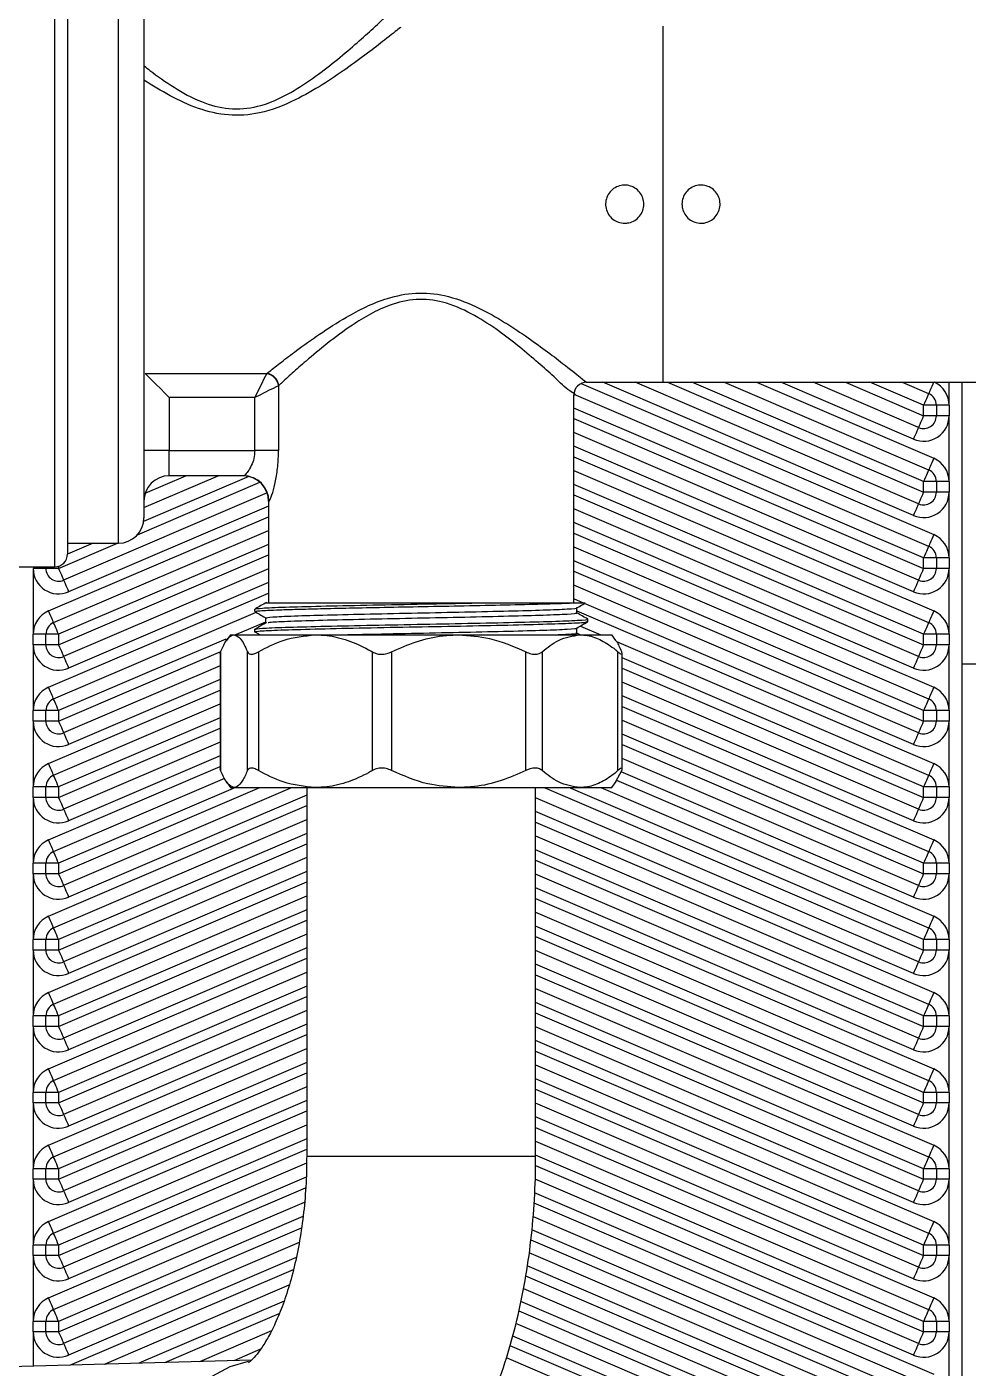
# Model space of a CAD drawing. Extents: x 75 to 2075, y 25 to 1460.
# Drawn here: x 405.1 to 528.4, y 850.6 to 1026.3 of the extents above; entities that cross this region are included whole.
import ezdxf

# ---------------------------------------------------------------- set-up
doc = ezdxf.new("R2010")
doc.units = 0
doc.header["$LTSCALE"] = 5
doc.linetypes.add('SLD-KATı', pattern=[0])
doc.layers.get('0').update_dxf_attribs({"linetype": 'CONTINUOUS'})

msp = doc.modelspace()

# ---------------------------------------------------------------- linework, layer by layer
at = {"color": 8, "linetype": 'SLD-KATı'}
for p, q in [((408.76, 955.563), (408.76, 1050.563)), ((417.094, 958.646), (417.094, 1045.643)), ((477.72, 979.572), (523.907, 959.778)), ((521.281, 962.276), (480.557, 979.729)), ((489.019, 979.729), (522.594, 965.34)), ((522.594, 966.714), (492.224, 979.729)), ((500.686, 979.729), (523.907, 969.778)), ((521.281, 972.277), (503.891, 979.729)), ((512.352, 979.729), (522.594, 975.34)), ((522.594, 976.714), (515.557, 979.729)), ((525.927, 976.714), (525.927, 979.729)), ((522.594, 956.714), (476.76, 976.357)), ((476.76, 974.983), (522.594, 955.34)), ((521.281, 952.277), (476.76, 971.357)), ((476.76, 969.983), (523.907, 949.778)), ((419.586, 959.765), (435.635, 966.644)), ((434.18, 967.393), (420.39, 961.484)), ((420.598, 965.199), (425.918, 967.479)), ((522.594, 946.714), (476.76, 966.357)), ((476.76, 964.983), (522.594, 945.34)), ((436.76, 963.499), (410.573, 952.277)), ((436.811, 964.146), (436.76, 964.146)), ((407.947, 949.778), (436.76, 962.126)), ((521.281, 942.277), (476.76, 961.357)), ((476.76, 959.983), (523.907, 939.778)), ((409.26, 955.34), (416.974, 958.646)), ((436.76, 958.5), (409.26, 946.714)), ((413.769, 958.646), (410.427, 957.214)), ((409.26, 945.34), (436.76, 957.126)), ((522.594, 936.714), (476.76, 956.357)), ((409.26, 955.64), (409.26, 955.34)), ((476.76, 954.983), (522.594, 935.34)), ((436.76, 953.5), (410.573, 942.277)), ((407.947, 939.778), (436.76, 952.126)), ((478.029, 950.813), (476.76, 951.357)), ((521.281, 932.276), (478.16, 950.757)), ((477.162, 949.811), (523.907, 929.778)), ((436.359, 948.328), (432.436, 946.646)), ((431.163, 946.101), (409.26, 936.714)), ((435.641, 946.646), (435.656, 946.653)), ((409.26, 935.34), (430.497, 944.442)), ((522.594, 926.714), (483.102, 943.639)), ((483.102, 942.265), (522.594, 925.34)), ((430.419, 940.782), (410.573, 932.276)), ((407.947, 929.778), (430.419, 939.408)), ((521.281, 922.277), (483.102, 938.639)), ((483.102, 937.265), (523.907, 919.778)), ((430.419, 935.782), (409.26, 926.714)), ((409.26, 925.34), (430.419, 934.408)), ((522.594, 916.714), (483.102, 933.639)), ((483.102, 932.265), (522.594, 915.34)), ((430.419, 930.782), (410.573, 922.277)), ((407.947, 919.778), (430.419, 929.408)), ((521.281, 912.277), (482.944, 928.707)), ((432.436, 926.646), (409.26, 916.714)), ((409.26, 915.34), (435.641, 926.646)), ((472.88, 926.646), (522.594, 905.34)), ((522.594, 906.714), (476.085, 926.646)), ((482.336, 927.594), (523.907, 909.778)), ((441.76, 925.642), (410.573, 912.277)), ((407.947, 909.778), (441.76, 924.269)), ((521.281, 902.277), (471.76, 923.499)), ((471.76, 922.126), (523.907, 899.778)), ((441.76, 920.642), (409.26, 906.714)), ((409.26, 905.34), (441.76, 919.269)), ((522.594, 896.714), (471.76, 918.499)), ((441.76, 915.642), (410.573, 902.277)), ((471.76, 917.126), (522.594, 895.34)), ((407.947, 899.778), (441.76, 914.269)), ((521.281, 892.276), (471.76, 913.5)), ((471.76, 912.126), (523.907, 889.778)), ((441.76, 910.642), (409.26, 896.714)), ((409.26, 895.34), (441.76, 909.269)), ((522.594, 886.714), (471.76, 908.499)), ((471.76, 907.126), (522.594, 885.34)), ((441.76, 905.642), (410.573, 892.276)), ((407.947, 889.778), (441.76, 904.269)), ((521.281, 882.277), (471.76, 903.499)), ((471.76, 902.126), (523.907, 879.778)), ((441.76, 900.642), (409.26, 886.714)), ((409.26, 885.34), (441.76, 899.269)), ((522.594, 876.714), (471.76, 898.5)), ((471.76, 897.126), (522.594, 875.34)), ((441.76, 895.642), (410.573, 882.277)), ((407.947, 879.778), (441.76, 894.269)), ((521.281, 872.277), (471.76, 893.499)), ((471.76, 892.126), (523.907, 869.778)), ((441.76, 890.642), (409.26, 876.714)), ((409.26, 875.34), (441.76, 889.269)), ((522.594, 866.714), (471.76, 888.5)), ((441.76, 885.642), (410.573, 872.277)), ((471.76, 887.126), (522.594, 865.34)), ((407.947, 869.778), (441.76, 884.269)), ((521.281, 862.276), (471.76, 883.5)), ((471.76, 882.126), (523.907, 859.778)), ((441.76, 880.642), (409.26, 866.714)), ((409.26, 865.34), (441.76, 879.269)), ((471.76, 878.313), (441.76, 878.313)), ((471.747, 877.132), (522.594, 855.34)), ((522.594, 856.714), (471.76, 878.499)), ((441.69, 875.612), (410.573, 862.276)), ((407.947, 859.778), (441.607, 874.203)), ((521.281, 852.277), (471.608, 873.565)), ((471.539, 872.221), (523.907, 849.778)), ((441.267, 870.431), (409.26, 856.714)), ((409.26, 855.34), (441.095, 868.984)), ((522.594, 846.714), (471.25, 868.718)), ((471.109, 867.405), (522.594, 845.34)), ((440.4, 865.059), (410.573, 852.277)), ((410.741, 850.975), (440.018, 863.522)), ((521.281, 842.277), (470.658, 863.972)), ((470.444, 862.69), (523.907, 839.778)), ((438.799, 859.373), (419.769, 851.217)), ((522.594, 836.714), (469.831, 859.326)), ((423.188, 851.309), (438.159, 857.726)), ((469.542, 858.077), (522.594, 835.34)), ((405.927, 855.34), (405.927, 850.846)), ((521.281, 832.277), (468.765, 854.783)), ((435.722, 853.054), (432.215, 851.551)), ((468.397, 853.567), (523.907, 829.778))]:
    msp.add_line(p, q, dxfattribs=at)
at = {"color": 7, "linetype": 'SLD-KATı'}
for p, q in [((410.427, 1048.896), (410.427, 957.229)), ((420.427, 1040.956), (420.427, 961.979)), ((488.427, 1026.396), (488.427, 979.729)), ((420.594, 980.898), (436.551, 980.898)), ((436.523, 980.845), (436.551, 980.898)), ((438.106, 979.315), (438.079, 979.288)), ((438.079, 979.288), (438.079, 970.813)), ((478.427, 979.729), (488.427, 979.729)), ((521.937, 963.808), (484.788, 979.729)), ((488.427, 979.729), (604.963, 979.729)), ((496.455, 979.729), (523.25, 968.246)), ((521.937, 973.808), (508.122, 979.729)), ((519.788, 979.729), (523.25, 978.246)), ((527.594, 979.729), (527.594, 790.313)), ((423.76, 977.732), (423.76, 970.813)), ((434.966, 977.732), (423.76, 977.732)), ((434.966, 970.813), (434.966, 977.732)), ((476.76, 950.813), (476.76, 978.063)), ((476.764, 978.168), (523.25, 958.246)), ((524.26, 976.714), (522.594, 976.714)), ((522.594, 975.34), (522.594, 976.714)), ((524.26, 975.34), (522.594, 975.34)), ((524.26, 976.714), (524.26, 975.34)), ((525.927, 976.714), (524.26, 976.714)), ((525.927, 975.34), (524.26, 975.34)), ((525.927, 976.714), (525.927, 975.34)), ((525.927, 966.714), (525.927, 975.34)), ((521.937, 953.808), (476.76, 973.17)), ((423.76, 970.813), (420.427, 970.813)), ((423.76, 967.479), (423.76, 970.813)), ((423.76, 970.813), (434.966, 970.813)), ((438.079, 970.813), (434.966, 970.813)), ((420.427, 963.313), (430.149, 967.479)), ((433.487, 967.479), (423.76, 967.479)), ((476.76, 968.17), (523.25, 948.246)), ((522.594, 965.34), (522.594, 966.714)), ((524.26, 966.714), (522.594, 966.714)), ((525.927, 966.714), (524.26, 966.714)), ((524.26, 966.714), (524.26, 965.34)), ((525.927, 966.714), (525.927, 965.34)), ((436.578, 965.234), (409.917, 953.808)), ((524.26, 965.34), (522.594, 965.34)), ((525.927, 965.34), (524.26, 965.34)), ((525.927, 956.714), (525.927, 965.34)), ((436.76, 964.146), (436.76, 950.813)), ((521.937, 943.808), (476.76, 963.17)), ((408.604, 948.246), (436.76, 960.313)), ((410.427, 958.646), (417.094, 958.646)), ((476.76, 958.17), (523.25, 938.246)), ((524.26, 956.714), (522.594, 956.714)), ((522.594, 955.34), (522.594, 956.714)), ((524.26, 956.714), (524.26, 955.34)), ((525.927, 956.714), (524.26, 956.714)), ((525.927, 956.714), (525.927, 955.34)), ((368.752, 955.563), (408.76, 955.563)), ((405.927, 955.34), (405.927, 946.714)), ((407.594, 955.34), (405.927, 955.34)), ((407.594, 955.34), (407.594, 955.563)), ((409.26, 955.34), (407.594, 955.34)), ((436.76, 955.313), (409.917, 943.808)), ((524.26, 955.34), (522.594, 955.34)), ((525.927, 955.34), (524.26, 955.34)), ((525.927, 946.714), (525.927, 955.34)), ((521.937, 933.808), (476.76, 953.17)), ((476.204, 950.813), (476.185, 950.813)), ((408.604, 938.246), (435.053, 949.581)), ((434.927, 950.021), (434.927, 949.691)), ((435.102, 949.645), (434.984, 949.661)), ((477.162, 949.525), (477.162, 950.18)), ((434.927, 947.375), (434.927, 947.045)), ((436.359, 948.864), (436.359, 948.202)), ((436.359, 948.864), (436.359, 948.202)), ((477.162, 946.879), (477.162, 947.534)), ((477.623, 947.8), (480.316, 946.646)), ((478.594, 948.368), (478.594, 948.699)), ((405.927, 945.34), (405.927, 946.714)), ((407.594, 946.714), (405.927, 946.714)), ((407.594, 945.34), (407.594, 946.714)), ((409.26, 946.714), (407.594, 946.714)), ((409.26, 946.714), (409.26, 945.34)), ((431.76, 946.646), (431.238, 945.9)), ((431.76, 946.646), (432.248, 946.646)), ((432.248, 946.646), (442.904, 946.646)), ((435.058, 947), (435.668, 946.646)), ((442.904, 946.646), (461.676, 946.646)), ((461.676, 946.646), (477.569, 946.646)), ((477.577, 946.646), (477.162, 946.886)), ((477.569, 946.646), (481.76, 946.646)), ((482.283, 945.9), (481.76, 946.646)), ((482.359, 945.77), (523.25, 928.246)), ((522.594, 945.34), (522.594, 946.714)), ((524.26, 946.714), (522.594, 946.714)), ((525.927, 946.714), (524.26, 946.714)), ((524.26, 946.714), (524.26, 945.34)), ((525.927, 946.714), (525.927, 945.34)), ((405.927, 945.34), (405.927, 936.714)), ((407.594, 945.34), (405.927, 945.34)), ((409.26, 945.34), (407.594, 945.34)), ((430.419, 944.195), (430.419, 929.11)), ((430.484, 944.415), (430.484, 928.878)), ((434.013, 928.878), (434.013, 944.415)), ((435.434, 944.415), (435.434, 928.878)), ((450.374, 928.878), (450.374, 944.415)), ((452.877, 944.415), (452.877, 928.878)), ((470.476, 928.878), (470.476, 944.415)), ((472.595, 944.415), (472.595, 928.878)), ((482.543, 928.878), (482.543, 944.415)), ((483.102, 929.11), (483.102, 944.195)), ((524.26, 945.34), (522.594, 945.34)), ((525.927, 945.34), (524.26, 945.34)), ((525.927, 936.714), (525.927, 945.34)), ((430.419, 942.595), (409.917, 933.808)), ((549.26, 942.813), (527.594, 942.813)), ((521.937, 923.808), (483.102, 940.452)), ((405.927, 935.34), (405.927, 936.714)), ((407.594, 936.714), (405.927, 936.714)), ((407.594, 935.34), (407.594, 936.714)), ((409.26, 936.714), (407.594, 936.714)), ((408.604, 928.246), (430.419, 937.595)), ((409.26, 936.714), (409.26, 935.34)), ((522.594, 935.34), (522.594, 936.714)), ((524.26, 936.714), (522.594, 936.714)), ((524.26, 936.714), (524.26, 935.34)), ((525.927, 936.714), (524.26, 936.714)), ((525.927, 936.714), (525.927, 935.34)), ((405.927, 935.34), (405.927, 926.714)), ((407.594, 935.34), (405.927, 935.34)), ((409.26, 935.34), (407.594, 935.34)), ((483.102, 935.452), (523.25, 918.246)), ((524.26, 935.34), (522.594, 935.34)), ((525.927, 935.34), (524.26, 935.34)), ((525.927, 926.714), (525.927, 935.34)), ((430.419, 932.595), (409.917, 923.808)), ((521.937, 913.808), (483.102, 930.452)), ((408.604, 918.246), (431.039, 927.861)), ((430.484, 928.878), (430.424, 929.11)), ((482.258, 927.45), (483.037, 928.878)), ((405.927, 925.34), (405.927, 926.714)), ((407.594, 926.714), (405.927, 926.714)), ((407.594, 925.34), (407.594, 926.714)), ((409.26, 926.714), (407.594, 926.714)), ((409.26, 926.714), (409.26, 925.34)), ((439.872, 926.646), (409.917, 913.808)), ((431.219, 927.419), (431.76, 926.646)), ((431.76, 926.646), (432.248, 926.646)), ((432.248, 926.646), (442.904, 926.646)), ((441.76, 926.646), (441.76, 878.313)), ((442.904, 926.646), (461.676, 926.646)), ((461.676, 926.646), (477.569, 926.646)), ((471.76, 878.313), (471.76, 926.646)), ((477.569, 926.646), (481.76, 926.646)), ((480.316, 926.646), (523.25, 908.246)), ((481.76, 926.646), (482.302, 927.419)), ((522.594, 925.34), (522.594, 926.714)), ((524.26, 926.714), (522.594, 926.714)), ((524.26, 926.714), (524.26, 925.34)), ((525.927, 926.714), (524.26, 926.714)), ((525.927, 926.714), (525.927, 925.34)), ((405.927, 925.34), (405.927, 916.714)), ((407.594, 925.34), (405.927, 925.34)), ((409.26, 925.34), (407.594, 925.34)), ((521.937, 903.808), (471.76, 925.313)), ((524.26, 925.34), (522.594, 925.34)), ((525.927, 925.34), (524.26, 925.34)), ((525.927, 916.714), (525.927, 925.34)), ((408.604, 908.246), (441.76, 922.456)), ((471.76, 920.313), (523.25, 898.246)), ((441.76, 917.456), (409.917, 903.808)), ((405.927, 915.34), (405.927, 916.714)), ((407.594, 916.714), (405.927, 916.714)), ((407.594, 915.34), (407.594, 916.714)), ((409.26, 916.714), (407.594, 916.714)), ((409.26, 916.714), (409.26, 915.34)), ((524.26, 916.714), (522.594, 916.714)), ((522.594, 915.34), (522.594, 916.714)), ((525.927, 916.714), (524.26, 916.714)), ((524.26, 916.714), (524.26, 915.34)), ((525.927, 916.714), (525.927, 915.34)), ((405.927, 915.34), (405.927, 906.714)), ((407.594, 915.34), (405.927, 915.34)), ((409.26, 915.34), (407.594, 915.34)), ((521.937, 893.808), (471.76, 915.313)), ((524.26, 915.34), (522.594, 915.34)), ((525.927, 915.34), (524.26, 915.34)), ((525.927, 906.714), (525.927, 915.34)), ((408.604, 898.246), (441.76, 912.456)), ((471.76, 910.313), (523.25, 888.246)), ((405.927, 905.34), (405.927, 906.714)), ((407.594, 906.714), (405.927, 906.714)), ((407.594, 905.34), (407.594, 906.714)), ((409.26, 906.714), (407.594, 906.714)), ((409.26, 906.714), (409.26, 905.34)), ((441.76, 907.456), (409.917, 893.808)), ((522.594, 905.34), (522.594, 906.714)), ((524.26, 906.714), (522.594, 906.714)), ((525.927, 906.714), (524.26, 906.714)), ((524.26, 906.714), (524.26, 905.34)), ((525.927, 906.714), (525.927, 905.34)), ((405.927, 905.34), (405.927, 896.714)), ((407.594, 905.34), (405.927, 905.34)), ((409.26, 905.34), (407.594, 905.34)), ((521.937, 883.808), (471.76, 905.313)), ((524.26, 905.34), (522.594, 905.34)), ((525.927, 905.34), (524.26, 905.34)), ((525.927, 896.714), (525.927, 905.34)), ((408.604, 888.246), (441.76, 902.456)), ((471.76, 900.313), (523.25, 878.246)), ((405.927, 895.34), (405.927, 896.714)), ((407.594, 896.714), (405.927, 896.714)), ((407.594, 895.34), (407.594, 896.714)), ((409.26, 896.714), (407.594, 896.714)), ((409.26, 896.714), (409.26, 895.34)), ((441.76, 897.456), (409.917, 883.808)), ((522.594, 895.34), (522.594, 896.714)), ((524.26, 896.714), (522.594, 896.714)), ((524.26, 896.714), (524.26, 895.34)), ((525.927, 896.714), (524.26, 896.714)), ((525.927, 896.714), (525.927, 895.34)), ((405.927, 895.34), (405.927, 886.714)), ((407.594, 895.34), (405.927, 895.34)), ((409.26, 895.34), (407.594, 895.34)), ((521.937, 873.808), (471.76, 895.313)), ((524.26, 895.34), (522.594, 895.34)), ((525.927, 895.34), (524.26, 895.34)), ((525.927, 886.714), (525.927, 895.34)), ((408.604, 878.246), (441.76, 892.456)), ((471.76, 890.313), (523.25, 868.246)), ((441.76, 887.456), (409.917, 873.808)), ((405.927, 885.34), (405.927, 886.714)), ((407.594, 886.714), (405.927, 886.714)), ((407.594, 885.34), (407.594, 886.714)), ((409.26, 886.714), (407.594, 886.714)), ((409.26, 886.714), (409.26, 885.34)), ((524.26, 886.714), (522.594, 886.714)), ((522.594, 885.34), (522.594, 886.714)), ((525.927, 886.714), (524.26, 886.714)), ((524.26, 886.714), (524.26, 885.34)), ((525.927, 886.714), (525.927, 885.34)), ((405.927, 885.34), (405.927, 876.714)), ((407.594, 885.34), (405.927, 885.34)), ((409.26, 885.34), (407.594, 885.34)), ((521.937, 863.808), (471.76, 885.313)), ((524.26, 885.34), (522.594, 885.34)), ((525.927, 885.34), (524.26, 885.34)), ((525.927, 876.714), (525.927, 885.34)), ((408.604, 868.246), (441.76, 882.456)), ((471.76, 880.313), (523.25, 858.246)), ((441.748, 877.45), (409.917, 863.808)), ((405.927, 875.34), (405.927, 876.714)), ((407.594, 876.714), (405.927, 876.714)), ((405.927, 875.34), (405.927, 866.714)), ((407.594, 875.34), (405.927, 875.34)), ((407.594, 875.34), (407.594, 876.714)), ((409.26, 876.714), (407.594, 876.714)), ((409.26, 875.34), (407.594, 875.34)), ((409.26, 876.714), (409.26, 875.34)), ((521.937, 853.808), (471.697, 875.34)), ((524.26, 876.714), (522.594, 876.714)), ((522.594, 875.34), (522.594, 876.714)), ((524.26, 875.34), (522.594, 875.34)), ((524.26, 876.714), (524.26, 875.34)), ((525.927, 876.714), (524.26, 876.714)), ((525.927, 875.34), (524.26, 875.34)), ((525.927, 876.714), (525.927, 875.34)), ((525.927, 866.714), (525.927, 875.34)), ((408.604, 858.246), (441.493, 872.341)), ((471.436, 870.452), (523.25, 848.246)), ((405.927, 865.34), (405.927, 866.714)), ((407.594, 866.714), (405.927, 866.714)), ((407.594, 865.34), (407.594, 866.714)), ((409.26, 866.714), (407.594, 866.714)), ((409.26, 866.714), (409.26, 865.34)), ((440.761, 867.027), (409.917, 853.808)), ((522.594, 865.34), (522.594, 866.714)), ((524.26, 866.714), (522.594, 866.714)), ((524.26, 866.714), (524.26, 865.34)), ((525.927, 866.714), (524.26, 866.714)), ((525.927, 866.714), (525.927, 865.34)), ((405.927, 865.34), (405.927, 856.714)), ((407.594, 865.34), (405.927, 865.34)), ((409.26, 865.34), (407.594, 865.34)), ((521.937, 843.808), (470.923, 865.672)), ((524.26, 865.34), (522.594, 865.34)), ((525.927, 865.34), (524.26, 865.34)), ((525.927, 856.714), (525.927, 865.34)), ((415.255, 851.096), (439.481, 861.479)), ((470.161, 860.998), (523.25, 838.246)), ((405.927, 855.34), (405.927, 856.714)), ((407.594, 856.714), (405.927, 856.714)), ((407.594, 855.34), (407.594, 856.714)), ((409.26, 856.714), (407.594, 856.714)), ((409.26, 856.714), (409.26, 855.34)), ((521.937, 833.808), (469.161, 856.427)), ((522.594, 855.34), (522.594, 856.714)), ((524.26, 856.714), (522.594, 856.714)), ((524.26, 856.714), (524.26, 855.34)), ((525.927, 856.714), (524.26, 856.714)), ((525.927, 856.714), (525.927, 855.34)), ((407.594, 855.34), (405.927, 855.34)), ((409.26, 855.34), (407.594, 855.34)), ((437.134, 855.473), (427.701, 851.43)), ((524.26, 855.34), (522.594, 855.34)), ((525.927, 855.34), (524.26, 855.34)), ((525.927, 846.714), (525.927, 855.34)), ((434.512, 851.613), (352.868, 849.421)), ((467.912, 851.962), (523.25, 828.246))]:
    msp.add_line(p, q, dxfattribs=at)
at = {"color": 7, "linetype": 'SLD-KATı', "flags": 128}
for points in [[(423.76, 977.732), (423.167, 978.325), (422.592, 978.9), (422.055, 979.437), (421.573, 979.919), (421.16, 980.332), (420.83, 980.662), (420.594, 980.898)], [(434.966, 977.732), (435.299, 978.397), (435.618, 979.035), (435.911, 979.621), (436.166, 980.131), (436.373, 980.545), (436.523, 980.845)], [(438.079, 979.288), (437.779, 979.138), (437.366, 978.932), (436.856, 978.677), (436.27, 978.384), (435.631, 978.064), (434.966, 977.732)], [(523.25, 978.246), (523.238, 978.216), (523.2, 978.129), (523.14, 977.987), (523.058, 977.797), (522.958, 977.565), (522.845, 977.3), (522.722, 977.013), (522.594, 976.714)], [(521.937, 973.808), (521.95, 973.838), (521.987, 973.925), (522.048, 974.067), (522.129, 974.257), (522.229, 974.489), (522.342, 974.754), (522.466, 975.042), (522.594, 975.34)], [(521.281, 972.277), (521.409, 972.575), (521.532, 972.863), (521.645, 973.128), (521.745, 973.36), (521.827, 973.55), (521.887, 973.692), (521.925, 973.779), (521.937, 973.808)], [(523.25, 968.246), (523.238, 968.216), (523.2, 968.129), (523.14, 967.988), (523.058, 967.797), (522.958, 967.565), (522.845, 967.3), (522.722, 967.013), (522.594, 966.714)], [(523.907, 969.778), (523.779, 969.479), (523.656, 969.191), (523.542, 968.926), (523.443, 968.694), (523.361, 968.504), (523.3, 968.362), (523.263, 968.275), (523.25, 968.246)], [(521.937, 963.808), (521.95, 963.838), (521.987, 963.925), (522.048, 964.067), (522.129, 964.257), (522.229, 964.489), (522.342, 964.754), (522.466, 965.041), (522.594, 965.34)], [(521.281, 962.276), (521.409, 962.575), (521.532, 962.863), (521.645, 963.128), (521.745, 963.36), (521.827, 963.55), (521.887, 963.692), (521.925, 963.779), (521.937, 963.808)], [(523.907, 959.778), (523.779, 959.479), (523.656, 959.191), (523.542, 958.927), (523.443, 958.694), (523.361, 958.504), (523.3, 958.362), (523.263, 958.275), (523.25, 958.246)], [(523.25, 958.246), (523.238, 958.216), (523.2, 958.129), (523.14, 957.988), (523.058, 957.797), (522.958, 957.565), (522.845, 957.3), (522.722, 957.013), (522.594, 956.714)], [(409.26, 955.34), (409.388, 955.041), (409.512, 954.754), (409.625, 954.489), (409.725, 954.257), (409.806, 954.067), (409.867, 953.925), (409.904, 953.838), (409.917, 953.808)], [(521.937, 953.808), (521.95, 953.838), (521.987, 953.925), (522.048, 954.067), (522.129, 954.257), (522.229, 954.489), (522.342, 954.754), (522.466, 955.041), (522.594, 955.34)], [(409.917, 953.808), (409.93, 953.779), (409.967, 953.692), (410.028, 953.55), (410.109, 953.36), (410.209, 953.128), (410.322, 952.863), (410.445, 952.575), (410.573, 952.277)], [(521.281, 952.277), (521.409, 952.575), (521.532, 952.863), (521.645, 953.128), (521.745, 953.36), (521.827, 953.55), (521.887, 953.692), (521.925, 953.779), (521.937, 953.808)], [(408.604, 948.246), (408.591, 948.275), (408.554, 948.362), (408.493, 948.504), (408.412, 948.694), (408.312, 948.927), (408.199, 949.191), (408.075, 949.479), (407.947, 949.778)], [(523.907, 949.778), (523.779, 949.479), (523.656, 949.191), (523.542, 948.927), (523.443, 948.694), (523.361, 948.504), (523.3, 948.362), (523.263, 948.275), (523.25, 948.246)], [(409.26, 946.714), (409.132, 947.013), (409.009, 947.3), (408.896, 947.565), (408.796, 947.797), (408.715, 947.988), (408.654, 948.129), (408.616, 948.216), (408.604, 948.246)], [(523.25, 948.246), (523.238, 948.216), (523.2, 948.129), (523.14, 947.988), (523.058, 947.797), (522.958, 947.565), (522.845, 947.3), (522.722, 947.013), (522.594, 946.714)], [(409.26, 945.34), (409.388, 945.042), (409.512, 944.754), (409.625, 944.489), (409.725, 944.257), (409.806, 944.067), (409.867, 943.925), (409.904, 943.838), (409.917, 943.808)], [(409.917, 943.808), (409.93, 943.779), (409.967, 943.692), (410.028, 943.55), (410.109, 943.36), (410.209, 943.128), (410.322, 942.863), (410.445, 942.575), (410.573, 942.277)], [(521.281, 942.277), (521.409, 942.575), (521.532, 942.863), (521.645, 943.128), (521.745, 943.36), (521.827, 943.55), (521.887, 943.692), (521.925, 943.779), (521.937, 943.808)], [(521.937, 943.808), (521.95, 943.838), (521.987, 943.925), (522.048, 944.067), (522.129, 944.257), (522.229, 944.489), (522.342, 944.754), (522.466, 945.042), (522.594, 945.34)], [(408.604, 938.246), (408.591, 938.275), (408.554, 938.362), (408.493, 938.504), (408.412, 938.694), (408.312, 938.927), (408.199, 939.191), (408.075, 939.479), (407.947, 939.778)], [(523.907, 939.778), (523.779, 939.479), (523.656, 939.191), (523.542, 938.927), (523.443, 938.694), (523.361, 938.504), (523.3, 938.362), (523.263, 938.275), (523.25, 938.246)], [(409.26, 936.714), (409.132, 937.013), (409.009, 937.3), (408.896, 937.565), (408.796, 937.797), (408.715, 937.987), (408.654, 938.129), (408.616, 938.216), (408.604, 938.246)], [(523.25, 938.246), (523.238, 938.216), (523.2, 938.129), (523.14, 937.987), (523.058, 937.797), (522.958, 937.565), (522.845, 937.3), (522.722, 937.013), (522.594, 936.714)], [(409.26, 935.34), (409.388, 935.041), (409.512, 934.754), (409.625, 934.489), (409.725, 934.257), (409.806, 934.067), (409.867, 933.925), (409.904, 933.838), (409.917, 933.808)], [(521.937, 933.808), (521.95, 933.838), (521.987, 933.925), (522.048, 934.067), (522.129, 934.257), (522.229, 934.489), (522.342, 934.754), (522.466, 935.041), (522.594, 935.34)], [(409.917, 933.808), (409.93, 933.779), (409.967, 933.692), (410.028, 933.55), (410.109, 933.36), (410.209, 933.128), (410.322, 932.863), (410.445, 932.575), (410.573, 932.276)], [(521.281, 932.276), (521.409, 932.575), (521.532, 932.863), (521.645, 933.128), (521.745, 933.36), (521.827, 933.55), (521.887, 933.692), (521.925, 933.779), (521.937, 933.808)], [(408.604, 928.246), (408.591, 928.275), (408.554, 928.362), (408.493, 928.504), (408.412, 928.694), (408.312, 928.926), (408.199, 929.191), (408.075, 929.479), (407.947, 929.778)], [(523.907, 929.778), (523.779, 929.479), (523.656, 929.191), (523.542, 928.926), (523.443, 928.694), (523.361, 928.504), (523.3, 928.362), (523.263, 928.275), (523.25, 928.246)], [(409.26, 926.714), (409.132, 927.013), (409.009, 927.3), (408.896, 927.565), (408.796, 927.797), (408.715, 927.988), (408.654, 928.129), (408.616, 928.216), (408.604, 928.246)], [(523.25, 928.246), (523.238, 928.216), (523.2, 928.129), (523.14, 927.988), (523.058, 927.797), (522.958, 927.565), (522.845, 927.3), (522.722, 927.013), (522.594, 926.714)], [(409.26, 925.34), (409.388, 925.041), (409.512, 924.754), (409.625, 924.489), (409.725, 924.257), (409.806, 924.067), (409.867, 923.925), (409.904, 923.838), (409.917, 923.808)], [(521.937, 923.808), (521.95, 923.838), (521.987, 923.925), (522.048, 924.067), (522.129, 924.257), (522.229, 924.489), (522.342, 924.754), (522.466, 925.041), (522.594, 925.34)], [(409.917, 923.808), (409.93, 923.779), (409.967, 923.692), (410.028, 923.55), (410.109, 923.36), (410.209, 923.128), (410.322, 922.863), (410.445, 922.575), (410.573, 922.277)], [(521.281, 922.277), (521.409, 922.575), (521.532, 922.863), (521.645, 923.128), (521.745, 923.36), (521.827, 923.55), (521.887, 923.692), (521.925, 923.779), (521.937, 923.808)], [(408.604, 918.246), (408.591, 918.275), (408.554, 918.362), (408.493, 918.504), (408.412, 918.694), (408.312, 918.927), (408.199, 919.191), (408.075, 919.479), (407.947, 919.778)], [(523.907, 919.778), (523.779, 919.479), (523.656, 919.191), (523.542, 918.927), (523.443, 918.694), (523.361, 918.504), (523.3, 918.362), (523.263, 918.275), (523.25, 918.246)], [(409.26, 916.714), (409.132, 917.013), (409.009, 917.3), (408.896, 917.565), (408.796, 917.797), (408.715, 917.988), (408.654, 918.129), (408.616, 918.216), (408.604, 918.246)], [(523.25, 918.246), (523.238, 918.216), (523.2, 918.129), (523.14, 917.988), (523.058, 917.797), (522.958, 917.565), (522.845, 917.3), (522.722, 917.013), (522.594, 916.714)], [(409.26, 915.34), (409.388, 915.041), (409.512, 914.754), (409.625, 914.489), (409.725, 914.257), (409.806, 914.067), (409.867, 913.925), (409.904, 913.838), (409.917, 913.808)], [(409.917, 913.808), (409.93, 913.779), (409.967, 913.692), (410.028, 913.55), (410.109, 913.36), (410.209, 913.128), (410.322, 912.863), (410.445, 912.575), (410.573, 912.277)], [(521.281, 912.277), (521.409, 912.575), (521.532, 912.863), (521.645, 913.128), (521.745, 913.36), (521.827, 913.55), (521.887, 913.692), (521.925, 913.779), (521.937, 913.808)], [(521.937, 913.808), (521.95, 913.838), (521.987, 913.925), (522.048, 914.067), (522.129, 914.257), (522.229, 914.489), (522.342, 914.754), (522.466, 915.041), (522.594, 915.34)], [(408.604, 908.246), (408.591, 908.275), (408.554, 908.362), (408.493, 908.504), (408.412, 908.694), (408.312, 908.927), (408.199, 909.191), (408.075, 909.479), (407.947, 909.778)], [(523.907, 909.778), (523.779, 909.479), (523.656, 909.191), (523.542, 908.927), (523.443, 908.694), (523.361, 908.504), (523.3, 908.362), (523.263, 908.275), (523.25, 908.246)], [(409.26, 906.714), (409.132, 907.013), (409.009, 907.3), (408.896, 907.565), (408.796, 907.797), (408.715, 907.987), (408.654, 908.129), (408.616, 908.216), (408.604, 908.246)], [(523.25, 908.246), (523.238, 908.216), (523.2, 908.129), (523.14, 907.987), (523.058, 907.797), (522.958, 907.565), (522.845, 907.3), (522.722, 907.013), (522.594, 906.714)], [(409.26, 905.34), (409.388, 905.042), (409.512, 904.754), (409.625, 904.489), (409.725, 904.257), (409.806, 904.067), (409.867, 903.925), (409.904, 903.838), (409.917, 903.808)], [(521.937, 903.808), (521.95, 903.838), (521.987, 903.925), (522.048, 904.067), (522.129, 904.257), (522.229, 904.489), (522.342, 904.754), (522.466, 905.042), (522.594, 905.34)], [(409.917, 903.808), (409.93, 903.779), (409.967, 903.692), (410.028, 903.55), (410.109, 903.36), (410.209, 903.128), (410.322, 902.863), (410.445, 902.575), (410.573, 902.277)], [(521.281, 902.277), (521.409, 902.575), (521.532, 902.863), (521.645, 903.128), (521.745, 903.36), (521.827, 903.55), (521.887, 903.692), (521.925, 903.779), (521.937, 903.808)], [(408.604, 898.246), (408.591, 898.275), (408.554, 898.362), (408.493, 898.504), (408.412, 898.694), (408.312, 898.926), (408.199, 899.191), (408.075, 899.479), (407.947, 899.778)], [(523.907, 899.778), (523.779, 899.479), (523.656, 899.191), (523.542, 898.926), (523.443, 898.694), (523.361, 898.504), (523.3, 898.362), (523.263, 898.275), (523.25, 898.246)], [(409.26, 896.714), (409.132, 897.013), (409.009, 897.3), (408.896, 897.565), (408.796, 897.797), (408.715, 897.988), (408.654, 898.129), (408.616, 898.216), (408.604, 898.246)], [(523.25, 898.246), (523.238, 898.216), (523.2, 898.129), (523.14, 897.988), (523.058, 897.797), (522.958, 897.565), (522.845, 897.3), (522.722, 897.013), (522.594, 896.714)], [(409.26, 895.34), (409.388, 895.041), (409.512, 894.754), (409.625, 894.489), (409.725, 894.257), (409.806, 894.067), (409.867, 893.925), (409.904, 893.838), (409.917, 893.808)], [(521.937, 893.808), (521.95, 893.838), (521.987, 893.925), (522.048, 894.067), (522.129, 894.257), (522.229, 894.489), (522.342, 894.754), (522.466, 895.041), (522.594, 895.34)], [(409.917, 893.808), (409.93, 893.779), (409.967, 893.692), (410.028, 893.55), (410.109, 893.36), (410.209, 893.128), (410.322, 892.863), (410.445, 892.575), (410.573, 892.276)], [(521.281, 892.276), (521.409, 892.575), (521.532, 892.863), (521.645, 893.128), (521.745, 893.36), (521.827, 893.55), (521.887, 893.692), (521.925, 893.779), (521.937, 893.808)], [(408.604, 888.246), (408.591, 888.275), (408.554, 888.362), (408.493, 888.504), (408.412, 888.694), (408.312, 888.927), (408.199, 889.191), (408.075, 889.479), (407.947, 889.778)], [(523.907, 889.778), (523.779, 889.479), (523.656, 889.191), (523.542, 888.927), (523.443, 888.694), (523.361, 888.504), (523.3, 888.362), (523.263, 888.275), (523.25, 888.246)], [(409.26, 886.714), (409.132, 887.013), (409.009, 887.3), (408.896, 887.565), (408.796, 887.797), (408.715, 887.988), (408.654, 888.129), (408.616, 888.216), (408.604, 888.246)], [(523.25, 888.246), (523.238, 888.216), (523.2, 888.129), (523.14, 887.988), (523.058, 887.797), (522.958, 887.565), (522.845, 887.3), (522.722, 887.013), (522.594, 886.714)], [(409.26, 885.34), (409.388, 885.041), (409.512, 884.754), (409.625, 884.489), (409.725, 884.257), (409.806, 884.067), (409.867, 883.925), (409.904, 883.838), (409.917, 883.808)], [(521.937, 883.808), (521.95, 883.838), (521.987, 883.925), (522.048, 884.067), (522.129, 884.257), (522.229, 884.489), (522.342, 884.754), (522.466, 885.041), (522.594, 885.34)], [(409.917, 883.808), (409.93, 883.779), (409.967, 883.692), (410.028, 883.55), (410.109, 883.36), (410.209, 883.128), (410.322, 882.863), (410.445, 882.575), (410.573, 882.277)], [(521.281, 882.277), (521.409, 882.575), (521.532, 882.863), (521.645, 883.128), (521.745, 883.36), (521.827, 883.55), (521.887, 883.692), (521.925, 883.779), (521.937, 883.808)], [(408.604, 878.246), (408.591, 878.275), (408.554, 878.362), (408.493, 878.504), (408.412, 878.694), (408.312, 878.927), (408.199, 879.191), (408.075, 879.479), (407.947, 879.778)], [(523.907, 879.778), (523.779, 879.479), (523.656, 879.191), (523.542, 878.927), (523.443, 878.694), (523.361, 878.504), (523.3, 878.362), (523.263, 878.275), (523.25, 878.246)], [(409.26, 876.714), (409.132, 877.013), (409.009, 877.3), (408.896, 877.565), (408.796, 877.797), (408.715, 877.987), (408.654, 878.129), (408.616, 878.216), (408.604, 878.246)], [(523.25, 878.246), (523.238, 878.216), (523.2, 878.129), (523.14, 877.987), (523.058, 877.797), (522.958, 877.565), (522.845, 877.3), (522.722, 877.013), (522.594, 876.714)], [(409.26, 875.34), (409.388, 875.042), (409.512, 874.754), (409.625, 874.489), (409.725, 874.257), (409.806, 874.067), (409.867, 873.925), (409.904, 873.838), (409.917, 873.808)], [(521.937, 873.808), (521.95, 873.838), (521.987, 873.925), (522.048, 874.067), (522.129, 874.257), (522.229, 874.489), (522.342, 874.754), (522.466, 875.042), (522.594, 875.34)], [(409.917, 873.808), (409.93, 873.779), (409.967, 873.692), (410.028, 873.55), (410.109, 873.36), (410.209, 873.128), (410.322, 872.863), (410.445, 872.575), (410.573, 872.277)], [(521.281, 872.277), (521.409, 872.575), (521.532, 872.863), (521.645, 873.128), (521.745, 873.36), (521.827, 873.55), (521.887, 873.692), (521.925, 873.779), (521.937, 873.808)], [(408.604, 868.246), (408.591, 868.275), (408.554, 868.362), (408.493, 868.504), (408.412, 868.694), (408.312, 868.926), (408.199, 869.191), (408.075, 869.479), (407.947, 869.778)], [(409.26, 866.714), (409.132, 867.013), (409.009, 867.3), (408.896, 867.565), (408.796, 867.797), (408.715, 867.988), (408.654, 868.129), (408.616, 868.216), (408.604, 868.246)], [(523.25, 868.246), (523.238, 868.216), (523.2, 868.129), (523.14, 867.988), (523.058, 867.797), (522.958, 867.565), (522.845, 867.3), (522.722, 867.013), (522.594, 866.714)], [(523.907, 869.778), (523.779, 869.479), (523.656, 869.191), (523.542, 868.926), (523.443, 868.694), (523.361, 868.504), (523.3, 868.362), (523.263, 868.275), (523.25, 868.246)], [(409.26, 865.34), (409.388, 865.041), (409.512, 864.754), (409.625, 864.489), (409.725, 864.257), (409.806, 864.067), (409.867, 863.925), (409.904, 863.838), (409.917, 863.808)], [(521.937, 863.808), (521.95, 863.838), (521.987, 863.925), (522.048, 864.067), (522.129, 864.257), (522.229, 864.489), (522.342, 864.754), (522.466, 865.041), (522.594, 865.34)], [(409.917, 863.808), (409.93, 863.779), (409.967, 863.692), (410.028, 863.55), (410.109, 863.36), (410.209, 863.128), (410.322, 862.863), (410.445, 862.575), (410.573, 862.276)], [(521.281, 862.276), (521.409, 862.575), (521.532, 862.863), (521.645, 863.128), (521.745, 863.36), (521.827, 863.55), (521.887, 863.692), (521.925, 863.779), (521.937, 863.808)], [(408.604, 858.246), (408.591, 858.275), (408.554, 858.362), (408.493, 858.504), (408.412, 858.694), (408.312, 858.927), (408.199, 859.191), (408.075, 859.479), (407.947, 859.778)], [(523.907, 859.778), (523.779, 859.479), (523.656, 859.191), (523.542, 858.927), (523.443, 858.694), (523.361, 858.504), (523.3, 858.362), (523.263, 858.275), (523.25, 858.246)], [(409.26, 856.714), (409.132, 857.013), (409.009, 857.3), (408.896, 857.565), (408.796, 857.797), (408.715, 857.988), (408.654, 858.129), (408.616, 858.216), (408.604, 858.246)], [(523.25, 858.246), (523.238, 858.216), (523.2, 858.129), (523.14, 857.988), (523.058, 857.797), (522.958, 857.565), (522.845, 857.3), (522.722, 857.013), (522.594, 856.714)], [(409.26, 855.34), (409.388, 855.041), (409.512, 854.754), (409.625, 854.489), (409.725, 854.257), (409.806, 854.067), (409.867, 853.925), (409.904, 853.838), (409.917, 853.808)], [(521.937, 853.808), (521.95, 853.838), (521.987, 853.925), (522.048, 854.067), (522.129, 854.257), (522.229, 854.489), (522.342, 854.754), (522.466, 855.041), (522.594, 855.34)], [(409.917, 853.808), (409.93, 853.779), (409.967, 853.692), (410.028, 853.55), (410.109, 853.36), (410.209, 853.128), (410.322, 852.863), (410.445, 852.575), (410.573, 852.277)], [(521.281, 852.277), (521.409, 852.575), (521.532, 852.863), (521.645, 853.128), (521.745, 853.36), (521.827, 853.55), (521.887, 853.692), (521.925, 853.779), (521.937, 853.808)]]:
    msp.add_lwpolyline(points, dxfattribs=at)
at = {"color": 8, "linetype": 'SLD-KATı', "flags": 128}
for points in [[(523.886, 979.729), (523.779, 979.479), (523.656, 979.191), (523.542, 978.927), (523.443, 978.694), (523.361, 978.504), (523.3, 978.362), (523.263, 978.275), (523.25, 978.246)], [(436.488, 821.655), (433.96, 821.874), (431.429, 822.694), (429.089, 824.086), (427.035, 825.992), (425.351, 828.335), (424.107, 831.017), (423.353, 833.931), (423.12, 836.956), (423.418, 839.968), (424.235, 842.845), (425.537, 845.467), (427.27, 847.729), (429.365, 849.538), (431.734, 850.818), (434.126, 851.494)]]:
    msp.add_lwpolyline(points, dxfattribs=at)
at = {"color": 7, "linetype": 'SLD-KATı'}
for centre, radius, start, end in [((436.264, 979.03), 1.834, 8.11133, 81.88776), ((436.307, 979.104), 1.811, 6.69577, 82.2585), ((478.427, 978.063), 1.667, 90.01709, 180.09275), ((522.594, 976.714), 1.667, 0, 66.80141), ((522.594, 975.34), 3.333, 246.80141, 0), ((522.594, 975.34), 1.667, 246.80141, 0), ((522.594, 966.714), 1.667, 0, 66.80141), ((522.594, 966.714), 3.333, 0, 66.80141), ((423.76, 964.146), 3.333, 90, 180), ((433.427, 964.146), 3.333, 0, 90), ((433.482, 964.15), 3.329, 359.92729, 89.92525), ((522.594, 965.34), 3.333, 246.80141, 0), ((522.594, 965.34), 1.667, 246.80141, 0), ((417.094, 961.979), 3.333, 270, 0), ((522.594, 956.714), 3.333, 0, 66.80141), ((522.594, 956.714), 1.667, 0, 66.80141), ((408.76, 957.229), 1.667, 270, 0), ((409.26, 955.34), 3.333, 180, 293.19859), ((409.26, 955.34), 1.667, 180, 293.19859), ((522.594, 955.34), 3.333, 246.80141, 0), ((522.594, 955.34), 1.667, 246.80141, 0), ((409.26, 946.714), 3.333, 113.19859, 180), ((522.594, 946.714), 3.333, 0, 66.80141), ((409.26, 946.714), 1.667, 113.19859, 180), ((522.594, 946.714), 1.667, 0, 66.80141), ((409.26, 945.34), 3.333, 180, 293.19859), ((409.26, 945.34), 1.667, 180, 293.19859), ((522.594, 945.34), 3.333, 246.80141, 0), ((522.594, 945.34), 1.667, 246.80141, 0), ((409.26, 936.714), 3.333, 113.19859, 180), ((522.594, 936.714), 3.333, 0, 66.80141), ((409.26, 936.714), 1.667, 113.19859, 180), ((522.594, 936.714), 1.667, 0, 66.80141), ((409.26, 935.34), 3.333, 180, 293.19859), ((409.26, 935.34), 1.667, 180, 293.19859), ((522.594, 935.34), 3.333, 246.80141, 0), ((522.594, 935.34), 1.667, 246.80141, 0), ((409.26, 926.714), 3.333, 113.19859, 180), ((522.594, 926.714), 3.333, 0, 66.80141), ((409.26, 926.714), 1.667, 113.19859, 180), ((522.594, 926.714), 1.667, 0, 66.80141), ((409.26, 925.34), 3.333, 180, 293.19859), ((409.26, 925.34), 1.667, 180, 293.19859), ((522.594, 925.34), 3.333, 246.80141, 0), ((522.594, 925.34), 1.667, 246.80141, 0), ((409.26, 916.714), 3.333, 113.19859, 180), ((522.594, 916.714), 3.333, 0, 66.80141), ((409.26, 916.714), 1.667, 113.19859, 180), ((522.594, 916.714), 1.667, 0, 66.80141), ((409.26, 915.34), 3.333, 180, 293.19859), ((409.26, 915.34), 1.667, 180, 293.19859), ((522.594, 915.34), 3.333, 246.80141, 0), ((522.594, 915.34), 1.667, 246.80141, 0), ((409.26, 906.714), 3.333, 113.19859, 180), ((522.594, 906.714), 3.333, 0, 66.80141), ((409.26, 906.714), 1.667, 113.19859, 180), ((522.594, 906.714), 1.667, 0, 66.80141), ((409.26, 905.34), 3.333, 180, 293.19859), ((409.26, 905.34), 1.667, 180, 293.19859), ((522.594, 905.34), 3.333, 246.80141, 0), ((522.594, 905.34), 1.667, 246.80141, 0), ((409.26, 896.714), 3.333, 113.19859, 180), ((522.594, 896.714), 3.333, 0, 66.80141), ((409.26, 896.714), 1.667, 113.19859, 180), ((522.594, 896.714), 1.667, 0, 66.80141), ((409.26, 895.34), 3.333, 180, 293.19859), ((409.26, 895.34), 1.667, 180, 293.19859), ((522.594, 895.34), 3.333, 246.80141, 0), ((522.594, 895.34), 1.667, 246.80141, 0), ((409.26, 886.714), 3.333, 113.19859, 180), ((522.594, 886.714), 3.333, 0, 66.80141), ((409.26, 886.714), 1.667, 113.19859, 180), ((522.594, 886.714), 1.667, 0, 66.80141), ((409.26, 885.34), 3.333, 180, 293.19859), ((409.26, 885.34), 1.667, 180, 293.19859), ((522.594, 885.34), 3.333, 246.80141, 0), ((522.594, 885.34), 1.667, 246.80141, 0), ((409.26, 876.714), 3.333, 113.19859, 180), ((522.594, 876.714), 3.333, 0, 66.80141), ((409.26, 876.714), 1.667, 113.19859, 180), ((522.594, 876.714), 1.667, 0, 66.80141), ((409.26, 875.34), 3.333, 180, 293.19859), ((409.26, 875.34), 1.667, 180, 293.19859), ((522.594, 875.34), 3.333, 246.80141, 0), ((522.594, 875.34), 1.667, 246.80141, 0), ((409.26, 866.714), 3.333, 113.19859, 180), ((409.26, 866.714), 1.667, 113.19859, 180), ((522.594, 866.714), 1.667, 0, 66.80141), ((522.594, 866.714), 3.333, 0, 66.80141), ((409.26, 865.34), 3.333, 180, 293.19859), ((409.26, 865.34), 1.667, 180, 293.19859), ((522.594, 865.34), 3.333, 246.80141, 0), ((522.594, 865.34), 1.667, 246.80141, 0), ((409.26, 856.714), 3.333, 113.19859, 180), ((522.594, 856.714), 3.333, 0, 66.80141), ((409.26, 856.714), 1.667, 113.19859, 180), ((522.594, 856.714), 1.667, 0, 66.80141), ((409.26, 855.34), 3.333, 180, 293.19859), ((409.26, 855.34), 1.667, 180, 293.19859), ((522.594, 855.34), 3.333, 246.80141, 0), ((522.594, 855.34), 1.667, 246.80141, 0)]:
    msp.add_arc(centre, radius, start, end, dxfattribs=at)
at = {"color": 8, "linetype": 'SLD-KATı'}
msp.add_arc((522.594, 976.714), 3.333, 0, 64.78265, dxfattribs=at)
for points, knots in [([(420.427, 1021.209), (420.691, 1021.003), (421.92, 1020.047), (424.302, 1018.322), (427.747, 1016.436), (431.551, 1015.351), (435.765, 1015.736), (439.582, 1017.532), (442.988, 1019.795), (445.883, 1022.082), (448.453, 1024.273), (450.753, 1026.346), (452.404, 1027.883), (452.417, 1027.897), (452.422, 1027.902)], [0, 0, 0, 0, 0.0239152, 0.1113514, 0.1984217, 0.2756448, 0.3530639, 0.4525084, 0.5385719, 0.6247243, 0.7142099, 0.8035077, 0.9199324, 1, 1, 1, 1]), ([(454.073, 1026.245), (454.067, 1026.24), (454.052, 1026.227), (452.272, 1024.797), (449.785, 1022.87), (447.007, 1020.821), (443.837, 1018.681), (440.132, 1016.543), (435.973, 1014.882), (431.484, 1014.535), (427.46, 1015.507), (423.748, 1017.24), (421.547, 1018.622), (420.427, 1019.325)], [0, 0, 0, 0, 0.0798358, 0.1968577, 0.2853515, 0.3773445, 0.4644319, 0.5536466, 0.6582876, 0.7414961, 0.823829, 0.9103515, 1, 1, 1, 1]), ([(436.551, 980.898), (436.659, 980.984), (437.195, 981.409), (438.408, 982.36), (440.576, 984.009), (443.404, 986.047), (446.505, 988.051), (449.523, 989.661), (452.514, 990.876), (456.03, 991.59), (460.066, 991.208), (463.861, 989.776), (467.364, 987.841), (470.408, 985.838), (473.108, 983.888), (475.672, 981.932), (477.913, 980.147), (478.256, 979.868), (478.427, 979.729)], [0, 0, 0, 0, 0.0136426, 0.0678324, 0.1235687, 0.1961144, 0.2707812, 0.319262, 0.3686934, 0.4286594, 0.4887968, 0.5587832, 0.6242766, 0.6914416, 0.7544893, 0.8191741, 0.9098017, 1, 1, 1, 1]), ([(476.76, 978.063), (476.76, 978.063), (477.214, 978.063), (475.998, 978.58), (474.281, 980.399), (471.856, 982.509), (469.398, 984.573), (466.59, 986.737), (463.37, 988.794), (459.853, 990.353), (456.076, 990.773), (452.815, 989.994), (450.063, 988.7), (447.293, 986.974), (444.424, 984.838), (441.834, 982.656), (439.826, 980.887), (438.705, 979.866), (438.205, 979.406), (438.106, 979.315)], [0, 0, 0, 0, 0.0000008, 0.0920724, 0.1844415, 0.2491748, 0.3139922, 0.3803163, 0.4465461, 0.5146363, 0.5720235, 0.6295411, 0.6776727, 0.7259329, 0.8001133, 0.8742665, 0.9302162, 0.9860921, 1, 1, 1, 1])]:
    msp.add_open_spline(points, degree=3, knots=knots, dxfattribs=at)
at = {"color": 7, "linetype": 'SLD-KATı'}
for points, knots in [([(483.427, 1000.563), (483.147, 1000.59), (482.586, 1000.645), (481.84, 1001.073), (481.27, 1001.705), (480.943, 1002.497), (480.896, 1003.35), (481.132, 1004.168), (481.625, 1004.864), (482.322, 1005.358), (483.144, 1005.595), (483.996, 1005.546), (484.783, 1005.219), (485.419, 1004.651), (485.833, 1003.903), (485.975, 1003.06), (485.831, 1002.219), (485.418, 1001.473), (484.782, 1000.908), (484.079, 1000.606), (483.613, 1000.575), (483.427, 1000.563)], [0, 0, 0, 0, 0.053479, 0.1069502, 0.160614, 0.2144061, 0.2679898, 0.3213536, 0.3748272, 0.42857, 0.4823232, 0.5358093, 0.5891685, 0.642737, 0.6965256, 0.7502038, 0.8036131, 0.8570143, 0.9106785, 0.9644704, 1, 1, 1, 1]), ([(490.927, 1003.063), (490.955, 1003.343), (491.009, 1003.903), (491.438, 1004.65), (492.07, 1005.219), (492.861, 1005.547), (493.714, 1005.594), (494.533, 1005.358), (495.228, 1004.865), (495.723, 1004.168), (495.959, 1003.346), (495.91, 1002.494), (495.584, 1001.707), (495.016, 1001.071), (494.267, 1000.657), (493.424, 1000.515), (492.584, 1000.659), (491.837, 1001.072), (491.272, 1001.708), (490.97, 1002.411), (490.939, 1002.877), (490.927, 1003.063)], [0, 0, 0, 0, 0.0534823, 0.1069539, 0.1606162, 0.2144091, 0.2679926, 0.3213544, 0.3748275, 0.428572, 0.4823237, 0.5358089, 0.5891735, 0.6427403, 0.6965291, 0.7502072, 0.8036144, 0.8570133, 0.910679, 0.9644695, 1, 1, 1, 1]), ([(434.966, 970.813), (434.938, 970.45), (434.882, 969.715), (434.502, 968.756), (434.055, 968.006), (433.667, 967.553), (433.54, 967.501), (433.487, 967.479)], [0, 0, 0, 0, 0.19877636, 0.40324802, 0.61990914, 0.84261252, 1, 1, 1, 1]), ([(436.811, 964.146), (436.857, 964.189), (436.966, 964.292), (437.306, 965.22), (437.695, 966.756), (438.013, 968.683), (438.057, 970.096), (438.079, 970.813)], [0, 0, 0, 0, 0.1479359, 0.3573688, 0.568487, 0.7810275, 1, 1, 1, 1]), ([(434.927, 950.021), (435.128, 950.064), (435.533, 950.149), (438.708, 950.285), (443.454, 950.408), (449.488, 950.544), (456.208, 950.673), (460.916, 950.76), (463.224, 950.808), (463.404, 950.812)], [0, 0, 0, 0, 0.1639195, 0.3299699, 0.4923896, 0.6582678, 0.8226427, 0.9861203, 1, 1, 1, 1]), ([(435.033, 949.691), (435.026, 949.71), (435.012, 949.747), (435.643, 949.803), (436.639, 949.863), (438.242, 949.929), (440.527, 950.002), (443.576, 950.081), (447.405, 950.167), (451.966, 950.259), (457.111, 950.358), (462.582, 950.463), (467.999, 950.575), (471.729, 950.666), (473.847, 950.728), (474.77, 950.758), (475.517, 950.785), (475.94, 950.802), (476.185, 950.812)], [0, 0, 0, 0, 0.0503013, 0.0977795, 0.151086, 0.2102176, 0.2751701, 0.3459406, 0.4225236, 0.5049155, 0.593111, 0.6871043, 0.7868903, 0.8924629, 0.9290542, 0.9539776, 0.9733911, 1, 1, 1, 1]), ([(436.484, 950.893), (436.246, 950.755), (435.771, 950.479), (435.296, 950.204), (435.058, 950.066)], [0, 0, 0, 0, 0.4999983, 1, 1, 1, 1]), ([(463.404, 950.813), (462.257, 950.813), (459.947, 950.813), (456.366, 950.813), (452.789, 950.813), (449.324, 950.813), (446.085, 950.813), (443.19, 950.813), (440.712, 950.813), (438.724, 950.813), (437.314, 950.813), (436.537, 950.813), (436.449, 950.813), (436.42, 950.813)], [0, 0, 0, 0, 0.0940848, 0.189485, 0.2848684, 0.3818934, 0.4789185, 0.5747515, 0.6705716, 0.7658773, 0.8611834, 0.9544283, 1, 1, 1, 1]), ([(476.185, 950.813), (474.973, 950.813), (472.994, 950.813), (468.956, 950.813), (465.901, 950.813), (463.979, 950.813), (463.404, 950.813)], [0, 0, 0, 0, 0.3946353, 0.6441926, 0.8937502, 1, 1, 1, 1]), ([(478.244, 950.813), (478.196, 950.813), (478.099, 950.813), (477.338, 950.813), (476.538, 950.813), (476.204, 950.813)], [0, 0, 0, 0, 0.356384, 0.7312225, 1, 1, 1, 1]), ([(477.15, 950.173), (477.389, 950.311), (477.755, 950.522), (478.12, 950.733), (478.247, 950.807)], [0, 0, 0, 0, 0.65294276, 1, 1, 1, 1]), ([(435.058, 949.646), (435.296, 949.508), (435.771, 949.232), (436.246, 948.956), (436.484, 948.818)], [0, 0, 0, 0, 0.5000173, 1, 1, 1, 1]), ([(436.359, 948.864), (436.547, 948.906), (436.926, 948.991), (439.892, 949.128), (444.327, 949.25), (449.964, 949.386), (456.248, 949.516), (462.589, 949.642), (468.342, 949.779), (473.073, 949.902), (476.035, 950.036), (477.362, 950.127), (477.118, 950.171), (477.108, 950.173)], [0, 0, 0, 0, 0.0991836, 0.1996567, 0.2979329, 0.3983017, 0.497761, 0.5966771, 0.697224, 0.7955468, 0.8957811, 0.9954872, 1, 1, 1, 1]), ([(436.704, 948.248), (436.842, 948.276), (437.198, 948.346), (439.917, 948.467), (444.32, 948.589), (449.966, 948.724), (456.248, 948.854), (462.589, 948.981), (468.343, 949.117), (473.066, 949.24), (476.059, 949.375), (477.374, 949.469), (477.075, 949.519), (477.035, 949.525)], [0, 0, 0, 0, 0.0652497, 0.1682521, 0.2690023, 0.3718979, 0.4738611, 0.5752673, 0.6783454, 0.7791435, 0.8819011, 0.9841173, 1, 1, 1, 1]), ([(478.583, 948.711), (478.344, 948.849), (477.87, 949.122), (477.397, 949.396), (477.162, 949.532)], [0, 0, 0, 0, 0.5040953, 1, 1, 1, 1]), ([(434.927, 947.375), (435.128, 947.418), (435.533, 947.503), (438.708, 947.64), (443.454, 947.762), (449.487, 947.898), (456.212, 948.027), (462.998, 948.154), (469.157, 948.291), (474.211, 948.413), (477.414, 948.548), (478.822, 948.643), (478.502, 948.692), (478.459, 948.699)], [0, 0, 0, 0, 0.09810646, 0.19748825, 0.29469713, 0.39397591, 0.49235494, 0.59019696, 0.68965149, 0.78690668, 0.88605221, 0.98467544, 1, 1, 1, 1]), ([(435.076, 947), (435.012, 947.013), (434.934, 947.028), (434.927, 947.041), (434.927, 947.044), (434.927, 947.044), (434.927, 947.045), (434.927, 947.045), (434.927, 947.045), (434.927, 947.045), (435.359, 947.166), (437.648, 947.258), (441.982, 947.402), (447.718, 947.534), (454.311, 947.662), (461.139, 947.785), (467.542, 947.915), (472.956, 948.051), (476.712, 948.185), (478.591, 948.29), (478.396, 948.349), (478.337, 948.368)], [0, 0, 0, 0, 0.0272467, 0.0332496, 0.0335948, 0.033766, 0.0338512, 0.0338619, 0.0338633, 0.033864, 0.1026539, 0.1977379, 0.2928234, 0.3879086, 0.4829921, 0.578075, 0.6731589, 0.7682445, 0.8633294, 0.9584124, 1, 1, 1, 1]), ([(436.484, 948.247), (436.246, 948.109), (435.771, 947.834), (435.296, 947.558), (435.058, 947.42)], [0, 0, 0, 0, 0.5000134, 1, 1, 1, 1]), ([(446.177, 946.646), (447.449, 946.677), (450.524, 946.753), (456.271, 946.87), (462.583, 946.996), (468.343, 947.133), (473.072, 947.256), (476.035, 947.391), (477.362, 947.481), (477.118, 947.525), (477.108, 947.527)], [0, 0, 0, 0, 0.1044521, 0.2524841, 0.3997075, 0.5493582, 0.6956985, 0.844884, 0.9932833, 1, 1, 1, 1]), ([(477.15, 947.527), (477.389, 947.665), (477.866, 947.941), (478.344, 948.217), (478.583, 948.355)], [0, 0, 0, 0, 0.4999934, 1, 1, 1, 1]), ([(430.484, 944.415), (430.698, 944.891), (431.132, 945.857), (431.734, 946.549), (432.111, 946.62), (432.248, 946.646)], [0, 0, 0, 0, 0.38241083, 0.77465279, 1, 1, 1, 1]), ([(432.248, 946.646), (432.521, 946.555), (433.134, 946.349), (433.699, 945.105), (434.013, 944.415)], [0, 0, 0, 0, 0.4446439, 1, 1, 1, 1]), ([(435.434, 944.415), (436.501, 944.984), (438.877, 946.251), (441.473, 946.506), (442.904, 946.646)], [0, 0, 0, 0, 0.4489914, 1, 1, 1, 1]), ([(442.904, 946.646), (443.398, 946.628), (444.83, 946.575), (447.193, 945.986), (449.16, 945.105), (450.202, 944.512), (450.374, 944.415)], [0, 0, 0, 0, 0.19112664, 0.55370491, 0.92673385, 1, 1, 1, 1]), ([(452.877, 944.415), (453.945, 944.891), (456.108, 945.857), (459.109, 946.549), (460.99, 946.62), (461.676, 946.646)], [0, 0, 0, 0, 0.3824108, 0.7746533, 1, 1, 1, 1]), ([(461.676, 946.646), (463.035, 946.555), (466.093, 946.349), (468.911, 945.105), (470.476, 944.415)], [0, 0, 0, 0, 0.44464446, 1, 1, 1, 1]), ([(472.595, 944.415), (473.305, 944.984), (474.887, 946.251), (476.616, 946.506), (477.569, 946.646)], [0, 0, 0, 0, 0.4489892, 1, 1, 1, 1]), ([(473.935, 946.646), (474.625, 946.674), (476.419, 946.745), (477.37, 946.824), (477.075, 946.873), (477.035, 946.88)], [0, 0, 0, 0, 0.35076658, 0.91268682, 1, 1, 1, 1]), ([(477.569, 946.646), (477.898, 946.628), (478.852, 946.575), (480.425, 945.986), (481.735, 945.105), (482.429, 944.512), (482.543, 944.415)], [0, 0, 0, 0, 0.1911283, 0.5537054, 0.9267339, 1, 1, 1, 1]), ([(483.037, 944.415), (482.825, 944.936), (482.573, 945.554), (482.301, 945.838), (482.258, 945.883)], [0, 0, 0, 0, 0.8422245, 1, 1, 1, 1]), ([(430.435, 944.195), (430.43, 944.207), (430.415, 944.244), (430.456, 944.346), (430.484, 944.415)], [0, 0, 0, 0, 0.3236877, 1, 1, 1, 1]), ([(434.013, 944.415), (434.073, 944.317), (434.193, 944.121), (434.582, 944.068), (435.023, 944.192), (435.317, 944.351), (435.434, 944.415)], [0, 0, 0, 0, 0.2806954, 0.5628352, 0.8257544, 1, 1, 1, 1]), ([(450.374, 944.415), (450.578, 944.317), (450.986, 944.121), (451.727, 944.068), (452.377, 944.192), (452.734, 944.351), (452.877, 944.415)], [0, 0, 0, 0, 0.2806955, 0.562836, 0.8257536, 1, 1, 1, 1]), ([(470.476, 944.415), (470.704, 944.317), (471.162, 944.121), (471.821, 944.068), (472.298, 944.192), (472.51, 944.351), (472.595, 944.415)], [0, 0, 0, 0, 0.2806973, 0.5628355, 0.8257558, 1, 1, 1, 1]), ([(482.543, 944.415), (482.663, 944.317), (482.902, 944.121), (483.092, 944.068), (483.118, 944.192), (483.06, 944.351), (483.037, 944.415)], [0, 0, 0, 0, 0.2806948, 0.562834, 0.8257572, 1, 1, 1, 1]), ([(432.248, 926.646), (431.976, 926.738), (431.363, 926.943), (430.798, 928.187), (430.484, 928.878)], [0, 0, 0, 0, 0.4446439, 1, 1, 1, 1]), ([(434.013, 928.878), (433.799, 928.401), (433.365, 927.435), (432.763, 926.743), (432.386, 926.672), (432.248, 926.646)], [0, 0, 0, 0, 0.38241083, 0.77465279, 1, 1, 1, 1]), ([(435.434, 928.878), (435.245, 928.975), (434.867, 929.171), (434.406, 929.224), (434.131, 929.1), (434.047, 928.941), (434.013, 928.878)], [0, 0, 0, 0, 0.2806874, 0.5628211, 0.8257442, 1, 1, 1, 1]), ([(442.904, 926.646), (441.473, 926.787), (438.877, 927.041), (436.501, 928.309), (435.434, 928.878)], [0, 0, 0, 0, 0.5510086, 1, 1, 1, 1]), ([(450.374, 928.878), (450.202, 928.78), (449.182, 928.2), (447.218, 927.315), (444.856, 926.718), (443.398, 926.664), (442.904, 926.646)], [0, 0, 0, 0, 0.0732624, 0.4365437, 0.8088714, 1, 1, 1, 1]), ([(452.877, 928.878), (452.643, 928.975), (452.174, 929.171), (451.416, 929.224), (450.805, 929.1), (450.497, 928.941), (450.374, 928.878)], [0, 0, 0, 0, 0.2806917, 0.5628287, 0.8257441, 1, 1, 1, 1]), ([(461.676, 926.646), (460.317, 926.738), (457.26, 926.943), (454.442, 928.187), (452.877, 928.878)], [0, 0, 0, 0, 0.4446439, 1, 1, 1, 1]), ([(470.476, 928.878), (469.408, 928.401), (467.244, 927.435), (464.243, 926.743), (462.362, 926.672), (461.676, 926.646)], [0, 0, 0, 0, 0.3824103, 0.7746528, 1, 1, 1, 1]), ([(472.595, 928.878), (472.453, 928.975), (472.168, 929.171), (471.557, 929.224), (470.968, 929.1), (470.616, 928.941), (470.476, 928.878)], [0, 0, 0, 0, 0.2806943, 0.5628291, 0.8257417, 1, 1, 1, 1]), ([(477.569, 926.646), (476.616, 926.787), (474.887, 927.041), (473.305, 928.309), (472.595, 928.878)], [0, 0, 0, 0, 0.5510108, 1, 1, 1, 1]), ([(482.543, 928.878), (482.429, 928.78), (481.75, 928.2), (480.442, 927.315), (478.869, 926.718), (477.898, 926.664), (477.569, 926.646)], [0, 0, 0, 0, 0.0732623, 0.4365425, 0.8088697, 1, 1, 1, 1]), ([(483.037, 928.878), (483.07, 928.975), (483.136, 929.171), (483.03, 929.224), (482.808, 929.1), (482.619, 928.941), (482.543, 928.878)], [0, 0, 0, 0, 0.2806889, 0.562828, 0.8257452, 1, 1, 1, 1]), ([(441.76, 878.313), (441.754, 877.641), (441.737, 875.665), (441.537, 872.409), (441.094, 868.648), (440.448, 865.093), (439.633, 861.826), (438.689, 858.919), (437.667, 856.436), (436.631, 854.425), (435.664, 852.917), (434.838, 851.905), (434.311, 851.391), (434.071, 851.252), (434.14, 851.286), (434.141, 851.286)], [0, 0, 0, 0, 0.047546, 0.139903, 0.2319087, 0.3231349, 0.413207, 0.501764, 0.5884852, 0.6731525, 0.7557749, 0.8367483, 0.9170936, 0.9983487, 1, 1, 1, 1]), ([(436.486, 821.655), (437.483, 821.716), (439.691, 821.852), (443.04, 822.606), (446.468, 823.855), (449.737, 825.569), (452.845, 827.729), (455.789, 830.341), (458.56, 833.414), (461.138, 836.952), (463.492, 840.935), (465.583, 845.311), (467.383, 850.006), (468.876, 854.945), (470.059, 860.066), (470.937, 865.323), (471.509, 870.671), (471.737, 875.02), (471.755, 877.568), (471.76, 878.313)], [0, 0, 0, 0, 0.0441297, 0.0978168, 0.1515679, 0.2061137, 0.2621448, 0.3202957, 0.3810207, 0.4443948, 0.5099602, 0.5768262, 0.6439587, 0.7107262, 0.7769631, 0.8426936, 0.9080301, 0.9731181, 1, 1, 1, 1])]:
    msp.add_open_spline(points, degree=3, knots=knots, dxfattribs=at)

doc.saveas('drawing.dxf')
